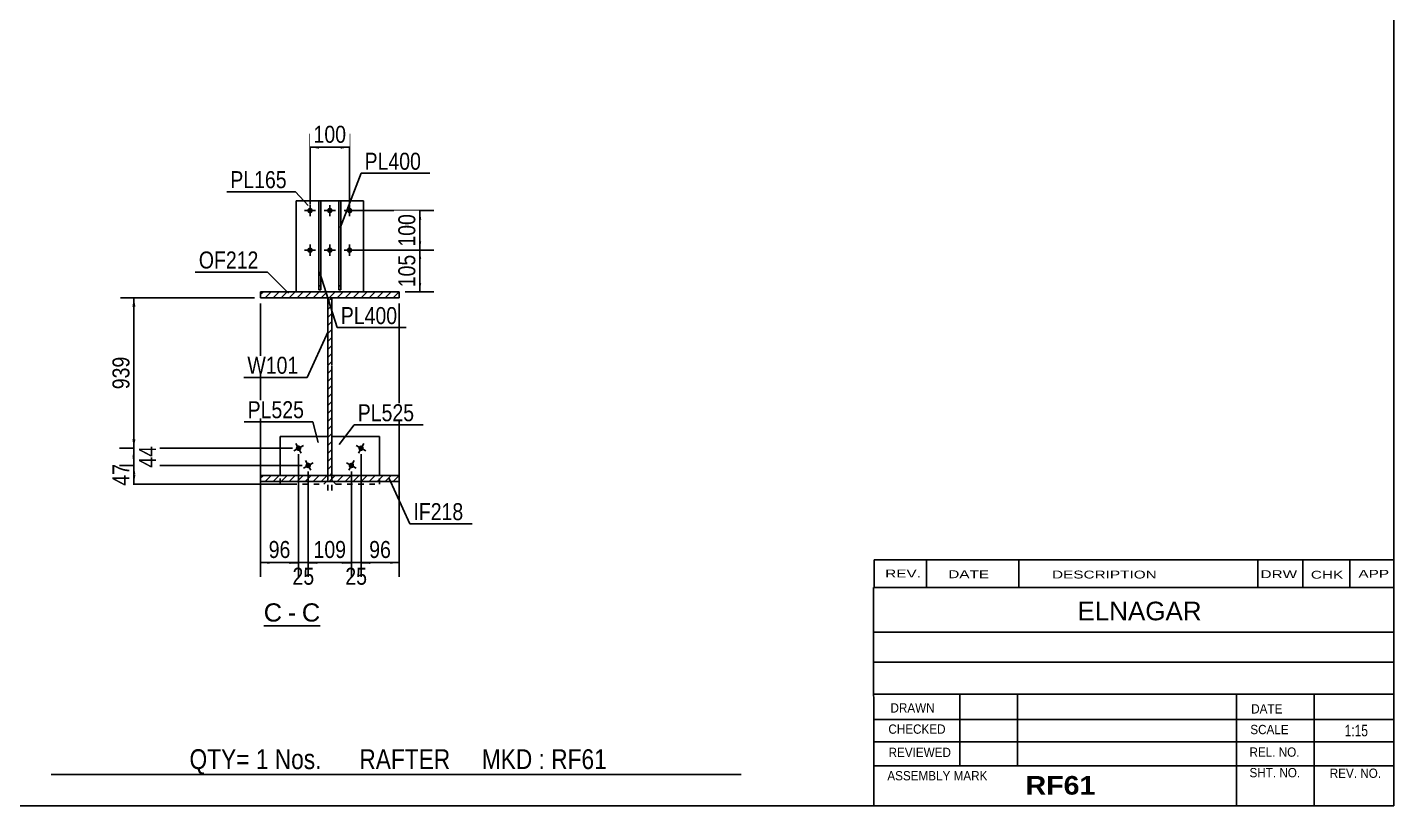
# Model space of a CAD drawing. Header units: millimetres. Extents: x -343 to 60, y -188 to 89.
# Drawn here: x -170.3 to 59.8, y -188.1 to -57 of the extents above; entities that cross this region are included whole.
import ezdxf

# ---------------------------------------------------------------- set-up
doc = ezdxf.new("R2010")
doc.units = ezdxf.units.MM
doc.linetypes.add('DXK_LINE_DOT1', pattern=[1.8814, 0.9407, -0.9407])
doc.styles.add('Arial', font='ARIAL.TTF', dxfattribs={"height": 0.2})
doc.styles.add('Arial Bold', font='ARIALBD.TTF', dxfattribs={"height": 0.2})
doc.styles.add('Arial Narrow', font='ARIALN.TTF', dxfattribs={"height": 0.2})

# ---------------------------------------------------------------- blocks, each defined once
blk = doc.blocks.new('Unknown-623466579-1210')
at = {"color": 5, "linetype": 'Continuous'}
for p, q in [((59.85, -188.08), (59.85, 88.92)), ((-340.15, -188.08), (59.85, -188.08))]:
    blk.add_line(p, q, dxfattribs=at)
blk = doc.blocks.new('Unknown-623466579-14 - 1527')
at = {"color": 7, "linetype": 'Continuous'}
blk.add_line((-130.48, -157.82), (-120.98, -157.82), dxfattribs=at)
at = {"color": 0, "linetype": 'Continuous'}
blk.add_wipeout([(-127.4, -157.07), (-127.4, -153.87), (-130.48, -153.87), (-130.48, -157.07)], dxfattribs=at)
blk.add_wipeout([(-125.02, -157.07), (-125.02, -153.87), (-126.44, -153.87), (-126.44, -157.07)], dxfattribs=at)
at = {"color": 96, "linetype": 'Continuous', "style": 'Arial'}
blk.add_text('C', height=3.06, dxfattribs=at).set_placement((-130.48, -157.07))
at = {"color": 0, "linetype": 'Continuous'}
blk.add_wipeout([(-120.98, -157.07), (-120.98, -153.87), (-124.06, -153.87), (-124.06, -157.07)], dxfattribs=at)
at = {"color": 96, "linetype": 'Continuous', "style": 'Arial'}
for s, p in [('C', (-124.06, -157.07)), ('-', (-126.44, -157.07))]:
    blk.add_text(s, height=3.06, dxfattribs=at).set_placement(p)
blk = doc.blocks.new('Part-623466579-6927 - 1527')
at = {"color": 2, "linetype": 'Continuous'}
for p, q in [((-119.7, -125.92), (-127.7, -125.92)), ((-127.7, -132.46), (-127.7, -125.92)), ((-119.7, -132.46), (-119.7, -125.92))]:
    blk.add_line(p, q, dxfattribs=at)
at = {"color": 7, "linetype": 'DXK_LINE_DOT1'}
for p, q in [((-119.7, -125.92), (-127.7, -125.92)), ((-127.7, -133.92), (-127.7, -132.46)), ((-120.37, -133.92), (-119.7, -133.26)), ((-119.7, -133.26), (-119.7, -132.46)), ((-127.7, -133.92), (-120.37, -133.92)), ((-120.37, -133.92), (-120.37, -133.92))]:
    blk.add_line(p, q, dxfattribs=at)
blk = doc.blocks.new('Part-623466579-1556 - 1527')
at = {"color": 2, "linetype": 'Continuous'}
for p, q in [((-125.01, -101.54), (-125.01, -86.2)), ((-125.01, -86.2), (-113.68, -86.2)), ((-113.68, -86.2), (-113.68, -101.54))]:
    blk.add_line(p, q, dxfattribs=at)
at = {"color": 7, "linetype": 'DXK_LINE_DOT1'}
for p, q in [((-125.01, -86.2), (-113.68, -86.2)), ((-125.01, -101.54), (-125.01, -101.54)), ((-125.01, -101.54), (-125.01, -101.54)), ((-125.01, -101.54), (-113.68, -101.54)), ((-113.68, -101.54), (-113.68, -101.54)), ((-113.68, -101.54), (-113.68, -101.54))]:
    blk.add_line(p, q, dxfattribs=at)
blk = doc.blocks.new('Bolt-623466579-1622 - 1527')
at = {"linetype": 'Continuous'}
for points in [[(-122.21, -87.87), (-122.23, -87.97), (-122.26, -88.06), (-122.3, -88.14), (-122.37, -88.22), (-122.45, -88.27), (-122.54, -88.31), (-122.63, -88.33), (-122.73, -88.33), (-122.83, -88.31), (-122.91, -88.27), (-122.99, -88.22), (-123.06, -88.14), (-123.11, -88.06), (-123.14, -87.97), (-123.15, -87.87), (-123.14, -87.77), (-123.11, -87.68), (-123.06, -87.59), (-122.99, -87.52), (-122.91, -87.46), (-122.83, -87.42), (-122.73, -87.4), (-122.63, -87.4), (-122.54, -87.42), (-122.45, -87.46), (-122.37, -87.52), (-122.3, -87.59), (-122.26, -87.68), (-122.23, -87.77)], [(-118.88, -87.87), (-118.89, -87.97), (-118.92, -88.06), (-118.97, -88.14), (-119.04, -88.22), (-119.11, -88.27), (-119.2, -88.31), (-119.3, -88.33), (-119.4, -88.33), (-119.49, -88.31), (-119.58, -88.27), (-119.66, -88.22), (-119.73, -88.14), (-119.77, -88.06), (-119.8, -87.97), (-119.81, -87.87), (-119.8, -87.77), (-119.77, -87.68), (-119.73, -87.59), (-119.66, -87.52), (-119.58, -87.46), (-119.49, -87.42), (-119.4, -87.4), (-119.3, -87.4), (-119.2, -87.42), (-119.11, -87.46), (-119.04, -87.52), (-118.97, -87.59), (-118.92, -87.68), (-118.89, -87.77)], [(-115.55, -87.87), (-115.56, -87.97), (-115.59, -88.06), (-115.64, -88.14), (-115.7, -88.22), (-115.78, -88.27), (-115.87, -88.31), (-115.97, -88.33), (-116.06, -88.33), (-116.16, -88.31), (-116.25, -88.27), (-116.33, -88.22), (-116.39, -88.14), (-116.44, -88.06), (-116.47, -87.97), (-116.48, -87.87), (-116.47, -87.77), (-116.44, -87.68), (-116.39, -87.59), (-116.33, -87.52), (-116.25, -87.46), (-116.16, -87.42), (-116.06, -87.4), (-115.97, -87.4), (-115.87, -87.42), (-115.78, -87.46), (-115.7, -87.52), (-115.64, -87.59), (-115.59, -87.68), (-115.56, -87.77)], [(-122.21, -94.54), (-122.23, -94.63), (-122.26, -94.72), (-122.3, -94.81), (-122.37, -94.88), (-122.45, -94.94), (-122.54, -94.98), (-122.63, -95), (-122.73, -95), (-122.83, -94.98), (-122.91, -94.94), (-122.99, -94.88), (-123.06, -94.81), (-123.11, -94.72), (-123.14, -94.63), (-123.15, -94.54), (-123.14, -94.44), (-123.11, -94.35), (-123.06, -94.26), (-122.99, -94.19), (-122.91, -94.13), (-122.83, -94.09), (-122.73, -94.07), (-122.63, -94.07), (-122.54, -94.09), (-122.45, -94.13), (-122.37, -94.19), (-122.3, -94.26), (-122.26, -94.35), (-122.23, -94.44)], [(-118.88, -94.54), (-118.89, -94.63), (-118.92, -94.72), (-118.97, -94.81), (-119.04, -94.88), (-119.11, -94.94), (-119.2, -94.98), (-119.3, -95), (-119.4, -95), (-119.49, -94.98), (-119.58, -94.94), (-119.66, -94.88), (-119.73, -94.81), (-119.77, -94.72), (-119.8, -94.63), (-119.81, -94.54), (-119.8, -94.44), (-119.77, -94.35), (-119.73, -94.26), (-119.66, -94.19), (-119.58, -94.13), (-119.49, -94.09), (-119.4, -94.07), (-119.3, -94.07), (-119.2, -94.09), (-119.11, -94.13), (-119.04, -94.19), (-118.97, -94.26), (-118.92, -94.35), (-118.89, -94.44)], [(-115.55, -94.54), (-115.56, -94.63), (-115.59, -94.72), (-115.64, -94.81), (-115.7, -94.88), (-115.78, -94.94), (-115.87, -94.98), (-115.97, -95), (-116.06, -95), (-116.16, -94.98), (-116.25, -94.94), (-116.33, -94.88), (-116.39, -94.81), (-116.44, -94.72), (-116.47, -94.63), (-116.48, -94.54), (-116.47, -94.44), (-116.44, -94.35), (-116.39, -94.26), (-116.33, -94.19), (-116.25, -94.13), (-116.16, -94.09), (-116.06, -94.07), (-115.97, -94.07), (-115.87, -94.09), (-115.78, -94.13), (-115.7, -94.19), (-115.64, -94.26), (-115.59, -94.35), (-115.56, -94.44)]]:
    blk.add_hatch(color=3, dxfattribs=at).paths.add_polyline_path(points)
at = {"color": 3, "linetype": 'Continuous'}
for p, q in [((-122.68, -86.94), (-122.68, -88.8)), ((-119.35, -86.94), (-119.35, -88.8)), ((-116.01, -86.94), (-116.01, -88.8)), ((-123.61, -87.87), (-121.75, -87.87)), ((-120.28, -87.87), (-118.41, -87.87)), ((-116.95, -87.87), (-115.08, -87.87)), ((-122.68, -93.6), (-122.68, -95.47)), ((-119.35, -93.6), (-119.35, -95.47)), ((-116.01, -93.6), (-116.01, -95.47)), ((-123.61, -94.54), (-121.75, -94.54)), ((-120.28, -94.54), (-118.41, -94.54)), ((-116.95, -94.54), (-115.08, -94.54))]:
    blk.add_line(p, q, dxfattribs=at)
blk = doc.blocks.new('Part-623466579-1582 - 1527')
at = {"color": 2, "linetype": 'Continuous'}
for p, q in [((-117.85, -86.2), (-117.85, -101.2)), ((-117.85, -86.2), (-117.51, -86.2)), ((-117.51, -86.2), (-117.51, -101.2)), ((-117.85, -101.2), (-117.51, -101.2)), ((-117.85, -101.2), (-117.51, -101.2))]:
    blk.add_line(p, q, dxfattribs=at)
at = {"color": 7, "linetype": 'DXK_LINE_DOT1'}
for p, q in [((-117.85, -100.54), (-117.51, -100.54)), ((-117.85, -101.2), (-117.85, -101.2)), ((-117.51, -101.2), (-117.51, -101.2))]:
    blk.add_line(p, q, dxfattribs=at)
blk = doc.blocks.new('Part-623466579-1587 - 1527')
at = {"color": 2, "linetype": 'Continuous'}
for p, q in [((-110.99, -125.92), (-118.99, -125.92)), ((-118.99, -132.46), (-118.99, -125.92)), ((-110.99, -132.46), (-110.99, -125.92))]:
    blk.add_line(p, q, dxfattribs=at)
at = {"color": 7, "linetype": 'DXK_LINE_DOT1'}
for p, q in [((-110.99, -125.92), (-118.99, -125.92)), ((-118.99, -133.26), (-118.99, -132.46)), ((-118.99, -133.26), (-118.33, -133.92)), ((-110.99, -133.92), (-110.99, -132.46)), ((-118.33, -133.92), (-110.99, -133.92)), ((-118.33, -133.92), (-118.33, -133.92))]:
    blk.add_line(p, q, dxfattribs=at)
blk = doc.blocks.new('Part-623466579-6934 - 1527')
at = {"color": 2, "linetype": 'Continuous'}
for p, q in [((-121.18, -86.2), (-121.18, -101.2)), ((-121.18, -86.2), (-120.85, -86.2)), ((-120.85, -86.2), (-120.85, -101.2)), ((-121.18, -101.2), (-120.85, -101.2)), ((-121.18, -101.2), (-120.85, -101.2))]:
    blk.add_line(p, q, dxfattribs=at)
at = {"color": 7, "linetype": 'DXK_LINE_DOT1'}
for p, q in [((-121.18, -100.54), (-120.85, -100.54)), ((-121.18, -101.2), (-121.18, -101.2)), ((-120.85, -101.2), (-120.85, -101.2))]:
    blk.add_line(p, q, dxfattribs=at)
blk = doc.blocks.new('Part-623466579-1629 - 1527')
at = {"linetype": 'Continuous'}
h = blk.add_hatch(dxfattribs=at)
h.set_pattern_fill('', scale=0.3, style=0, pattern_type=0)
h.set_pattern_definition([(45, (-107.6815, -101.5358), (-0.67352, 0.67352), [])])
h.paths.add_polyline_path([(-107.68, -102.54), (-107.68, -101.54), (-131.01, -101.54), (-131.01, -102.54)])
at = {"color": 2, "linetype": 'Continuous'}
for p, q in [((-131.01, -102.54), (-131.01, -101.54)), ((-131.01, -101.54), (-107.68, -101.54)), ((-107.68, -102.54), (-131.01, -102.54)), ((-107.68, -101.54), (-107.68, -102.54))]:
    blk.add_line(p, q, dxfattribs=at)
blk = doc.blocks.new('Part-623466579-1635 - 1527')
at = {"linetype": 'Continuous'}
h = blk.add_hatch(dxfattribs=at)
h.set_pattern_fill('', scale=0.3, style=0, pattern_type=0)
h.set_pattern_definition([(45, (-119.0148, -102.5358), (-0.67352, 0.67352), [])])
h.paths.add_polyline_path([(-119.01, -132.46), (-119.01, -102.54), (-119.68, -102.54), (-119.68, -132.46)])
at = {"color": 2, "linetype": 'Continuous'}
for p, q in [((-119.68, -113.87), (-119.68, -102.54)), ((-119.68, -102.54), (-119.01, -102.54)), ((-119.01, -102.54), (-119.01, -113.87)), ((-119.68, -132.46), (-119.68, -113.97)), ((-119.01, -113.97), (-119.01, -132.46)), ((-119.01, -132.46), (-119.68, -132.46))]:
    blk.add_line(p, q, dxfattribs=at)
at = {"color": 7, "linetype": 'DXK_LINE_DOT1'}
for p, q in [((-119.68, -134.99), (-119.68, -132.46)), ((-119.01, -134.99), (-119.01, -132.46))]:
    blk.add_line(p, q, dxfattribs=at)
blk = doc.blocks.new('Part-623466579-1658 - 1527')
at = {"linetype": 'Continuous'}
h = blk.add_hatch(dxfattribs=at)
h.set_pattern_fill('', scale=0.3, style=0, pattern_type=0)
h.set_pattern_definition([(45, (-107.6815, -132.4565), (-0.67352, 0.67352), [])])
h.paths.add_polyline_path([(-107.68, -133.47), (-107.68, -132.46), (-131.01, -132.46), (-131.01, -133.47)])
at = {"color": 7, "linetype": 'DXK_LINE_DOT1'}
for p, q in [((-131.01, -133.47), (-131.01, -132.46)), ((-107.68, -133.47), (-107.68, -132.46))]:
    blk.add_line(p, q, dxfattribs=at)
at = {"color": 2, "linetype": 'Continuous'}
for p, q in [((-131.01, -133.47), (-131.01, -132.46)), ((-131.01, -132.46), (-107.68, -132.46)), ((-131.01, -136), (-131.01, -133.47)), ((-107.68, -133.47), (-131.01, -133.47)), ((-107.68, -132.46), (-107.68, -133.47)), ((-107.68, -136), (-107.68, -133.47))]:
    blk.add_line(p, q, dxfattribs=at)
blk = doc.blocks.new('Bolt-623466579-6942 - 1527')
at = {"linetype": 'Continuous'}
for points in [[(-113.67, -128.12), (-113.73, -128.19), (-113.8, -128.26), (-113.89, -128.31), (-113.98, -128.34), (-114.07, -128.35), (-114.17, -128.34), (-114.26, -128.31), (-114.35, -128.27), (-114.42, -128.2), (-114.48, -128.12), (-114.52, -128.04), (-114.54, -127.94), (-114.54, -127.84), (-114.53, -127.75), (-114.49, -127.66), (-114.43, -127.58), (-114.36, -127.51), (-114.27, -127.46), (-114.18, -127.43), (-114.08, -127.42), (-113.99, -127.43), (-113.89, -127.46), (-113.81, -127.51), (-113.74, -127.57), (-113.68, -127.65), (-113.64, -127.74), (-113.62, -127.83), (-113.62, -127.93), (-113.63, -128.03)], [(-115.31, -131.02), (-115.36, -131.1), (-115.44, -131.17), (-115.52, -131.22), (-115.61, -131.25), (-115.71, -131.26), (-115.81, -131.25), (-115.9, -131.22), (-115.98, -131.17), (-116.06, -131.11), (-116.12, -131.03), (-116.16, -130.94), (-116.18, -130.84), (-116.18, -130.75), (-116.16, -130.65), (-116.12, -130.56), (-116.07, -130.48), (-115.99, -130.42), (-115.91, -130.37), (-115.82, -130.34), (-115.72, -130.32), (-115.62, -130.33), (-115.53, -130.36), (-115.44, -130.41), (-115.37, -130.47), (-115.31, -130.55), (-115.27, -130.64), (-115.25, -130.74), (-115.25, -130.83), (-115.27, -130.93)]]:
    blk.add_hatch(color=3, dxfattribs=at).paths.add_polyline_path(points)
at = {"color": 3, "linetype": 'Continuous'}
for p, q in [((-114.89, -127.43), (-113.27, -128.34)), ((-113.62, -127.07), (-114.54, -128.7)), ((-116.53, -130.33), (-114.9, -131.25)), ((-115.26, -129.98), (-116.17, -131.6))]:
    blk.add_line(p, q, dxfattribs=at)
blk = doc.blocks.new('Bolt-623466579-6951 - 1527')
at = {"linetype": 'Continuous'}
for points in [[(-124.21, -127.66), (-124.17, -127.75), (-124.15, -127.84), (-124.15, -127.94), (-124.17, -128.04), (-124.22, -128.12), (-124.27, -128.2), (-124.35, -128.27), (-124.43, -128.31), (-124.52, -128.34), (-124.62, -128.35), (-124.72, -128.34), (-124.81, -128.31), (-124.89, -128.26), (-124.97, -128.19), (-125.02, -128.12), (-125.06, -128.03), (-125.08, -127.93), (-125.08, -127.83), (-125.06, -127.74), (-125.02, -127.65), (-124.96, -127.57), (-124.89, -127.51), (-124.8, -127.46), (-124.71, -127.43), (-124.61, -127.42), (-124.51, -127.43), (-124.42, -127.46), (-124.34, -127.51), (-124.27, -127.58)], [(-122.57, -130.56), (-122.54, -130.65), (-122.52, -130.75), (-122.52, -130.84), (-122.54, -130.94), (-122.58, -131.03), (-122.64, -131.11), (-122.71, -131.17), (-122.8, -131.22), (-122.89, -131.25), (-122.99, -131.26), (-123.08, -131.25), (-123.18, -131.22), (-123.26, -131.17), (-123.33, -131.1), (-123.39, -131.02), (-123.43, -130.93), (-123.45, -130.83), (-123.45, -130.74), (-123.42, -130.64), (-123.38, -130.55), (-123.32, -130.47), (-123.25, -130.41), (-123.17, -130.36), (-123.07, -130.33), (-122.98, -130.32), (-122.88, -130.34), (-122.79, -130.37), (-122.7, -130.42), (-122.63, -130.48)]]:
    blk.add_hatch(color=3, dxfattribs=at).paths.add_polyline_path(points)
at = {"color": 3, "linetype": 'Continuous'}
for p, q in [((-125.43, -128.34), (-123.8, -127.43)), ((-125.07, -127.07), (-124.16, -128.7)), ((-123.79, -131.25), (-122.17, -130.33)), ((-123.44, -129.98), (-122.52, -131.6))]:
    blk.add_line(p, q, dxfattribs=at)
blk = doc.blocks.new('StraightDimension-623466579-8988 - 1527')
at = {"linetype": 'Continuous'}
for points in [[(-126.12, -146.87), (-124.62, -147.12), (-126.12, -147.37)], [(-121.48, -147.37), (-122.98, -147.12), (-121.48, -146.87)]]:
    blk.add_hatch(color=7, dxfattribs=at).paths.add_polyline_path(points)
at = {"color": 7, "linetype": 'Continuous'}
for p, q in [((-124.62, -128.89), (-124.62, -149.37)), ((-122.98, -131.79), (-122.98, -149.37)), ((-124.62, -147.12), (-122.98, -147.12))]:
    blk.add_line(p, q, dxfattribs=at)
at = {"color": 0}
blk.add_wipeout([(-121.37, -151.47), (-121.37, -147.27), (-126.23, -147.27), (-126.23, -151.47)], dxfattribs=at)
at = {"color": 3, "style": 'Arial Narrow'}
blk.add_text('25', height=2.863, dxfattribs=at).set_placement((-125.63, -150.87))
blk = doc.blocks.new('StraightDimension-623466579-9038 - 1527')
at = {"linetype": 'Continuous'}
for points in [[(-152.6, -132.29), (-152.35, -130.79), (-152.1, -132.29)], [(-152.1, -132.42), (-152.35, -133.92), (-152.6, -132.42)]]:
    blk.add_hatch(color=7, dxfattribs=at).paths.add_polyline_path(points)
at = {"color": 7, "linetype": 'Continuous'}
for p, q in [((-123.98, -130.79), (-154.6, -130.79)), ((-152.35, -133.92), (-152.35, -130.79)), ((-125.37, -133.92), (-154.6, -133.92))]:
    blk.add_line(p, q, dxfattribs=at)
at = {"color": 0}
blk.add_wipeout([(-152.5, -129.93), (-156.7, -129.93), (-156.7, -134.79), (-152.5, -134.79)], dxfattribs=at)
at = {"color": 3, "style": 'Arial Narrow'}
blk.add_text('47', height=2.863, rotation=90.0002, dxfattribs=at).set_placement((-153.1, -134.19))
blk = doc.blocks.new('StraightDimension-623466579-8986 - 1527')
at = {"linetype": 'Continuous'}
for points in [[(-117.21, -146.87), (-115.71, -147.12), (-117.21, -147.37)], [(-112.58, -147.37), (-114.08, -147.12), (-112.58, -146.87)]]:
    blk.add_hatch(color=7, dxfattribs=at).paths.add_polyline_path(points)
at = {"color": 7, "linetype": 'Continuous'}
for p, q in [((-114.08, -128.89), (-114.08, -149.37)), ((-115.71, -131.79), (-115.71, -149.37)), ((-115.71, -147.12), (-114.08, -147.12))]:
    blk.add_line(p, q, dxfattribs=at)
at = {"color": 0}
blk.add_wipeout([(-112.47, -151.47), (-112.47, -147.27), (-117.33, -147.27), (-117.33, -151.47)], dxfattribs=at)
at = {"color": 3, "style": 'Arial Narrow'}
blk.add_text('25', height=2.863, dxfattribs=at).set_placement((-116.73, -150.87))
blk = doc.blocks.new('StraightDimension-623466579-9036 - 1527')
at = {"linetype": 'Continuous'}
for points in [[(-152.6, -104.04), (-152.35, -102.54), (-152.1, -104.04)], [(-152.1, -126.39), (-152.35, -127.89), (-152.6, -126.39)]]:
    blk.add_hatch(color=7, dxfattribs=at).paths.add_polyline_path(points)
at = {"color": 7, "linetype": 'Continuous'}
for p, q in [((-132.01, -102.54), (-154.6, -102.54)), ((-152.35, -127.89), (-152.35, -102.54)), ((-125.62, -127.89), (-154.6, -127.89))]:
    blk.add_line(p, q, dxfattribs=at)
at = {"color": 0}
blk.add_wipeout([(-152.5, -111.87), (-156.7, -111.87), (-156.7, -118.55), (-152.5, -118.55)], dxfattribs=at)
at = {"color": 3, "style": 'Arial Narrow'}
blk.add_text('939', height=2.863, rotation=90.0002, dxfattribs=at).set_placement((-153.1, -117.95))
blk = doc.blocks.new('StraightDimension-623466579-1736 - 1527')
at = {"linetype": 'Continuous'}
for points in [[(-104.45, -89.37), (-104.2, -87.87), (-103.95, -89.37)], [(-103.95, -93.04), (-104.2, -94.54), (-104.45, -93.04)]]:
    blk.add_hatch(color=7, dxfattribs=at).paths.add_polyline_path(points)
at = {"color": 7, "linetype": 'Continuous'}
for p, q in [((-115.01, -87.87), (-101.8, -87.87)), ((-104.2, -94.54), (-104.2, -87.87)), ((-115.01, -94.54), (-101.8, -94.54))]:
    blk.add_line(p, q, dxfattribs=at)
at = {"color": 0}
blk.add_wipeout([(-104.35, -87.86), (-108.55, -87.86), (-108.55, -94.54), (-104.35, -94.54)], dxfattribs=at)
at = {"color": 3, "style": 'Arial Narrow'}
blk.add_text('100', height=2.863, rotation=90.0002, dxfattribs=at).set_placement((-104.95, -93.94))
blk = doc.blocks.new('StraightDimension-623466579-1725 - 1527')
at = {"linetype": 'Continuous'}
for points in [[(-121.18, -77.45), (-122.68, -77.2), (-121.18, -76.95)], [(-117.51, -76.95), (-116.01, -77.2), (-117.51, -77.45)]]:
    blk.add_hatch(color=7, dxfattribs=at).paths.add_polyline_path(points)
at = {"color": 7, "linetype": 'Continuous'}
for p, q in [((-122.68, -86.87), (-122.68, -74.95)), ((-116.01, -86.87), (-116.01, -74.95)), ((-122.68, -77.2), (-116.01, -77.2))]:
    blk.add_line(p, q, dxfattribs=at)
at = {"color": 0}
blk.add_wipeout([(-116.01, -77.05), (-116.01, -72.85), (-122.69, -72.85), (-122.69, -77.05)], dxfattribs=at)
at = {"color": 3, "style": 'Arial Narrow'}
blk.add_text('100', height=2.863, dxfattribs=at).set_placement((-122.09, -76.45))
blk = doc.blocks.new('StraightDimension-623466579-1746 - 1527')
at = {"linetype": 'Continuous'}
for points in [[(-104.45, -96.04), (-104.2, -94.54), (-103.95, -96.04)], [(-103.95, -100.04), (-104.2, -101.54), (-104.45, -100.04)]]:
    blk.add_hatch(color=7, dxfattribs=at).paths.add_polyline_path(points)
at = {"color": 7, "linetype": 'Continuous'}
for p, q in [((-115.01, -94.54), (-101.8, -94.54)), ((-104.2, -101.54), (-104.2, -94.54)), ((-106.68, -101.54), (-101.8, -101.54))]:
    blk.add_line(p, q, dxfattribs=at)
at = {"color": 0}
blk.add_wipeout([(-104.35, -94.69), (-108.55, -94.69), (-108.55, -101.38), (-104.35, -101.38)], dxfattribs=at)
at = {"color": 3, "style": 'Arial Narrow'}
blk.add_text('105', height=2.863, rotation=90.0002, dxfattribs=at).set_placement((-104.95, -100.78))
blk = doc.blocks.new('StraightDimension-623466579-8985 - 1527')
at = {"linetype": 'Continuous'}
for points in [[(-112.58, -147.37), (-114.08, -147.12), (-112.58, -146.87)], [(-109.18, -146.87), (-107.68, -147.12), (-109.18, -147.37)]]:
    blk.add_hatch(color=7, dxfattribs=at).paths.add_polyline_path(points)
at = {"color": 7, "linetype": 'Continuous'}
for p, q in [((-107.68, -103.54), (-107.68, -149.52)), ((-114.08, -128.89), (-114.08, -149.52)), ((-114.08, -147.12), (-107.68, -147.12))]:
    blk.add_line(p, q, dxfattribs=at)
at = {"color": 0}
blk.add_wipeout([(-108.45, -146.97), (-108.45, -142.77), (-113.31, -142.77), (-113.31, -146.97)], dxfattribs=at)
at = {"color": 3, "style": 'Arial Narrow'}
blk.add_text('96', height=2.863, dxfattribs=at).set_placement((-112.71, -146.37))
blk = doc.blocks.new('StraightDimension-623466579-8987 - 1527')
at = {"linetype": 'Continuous'}
for points in [[(-121.48, -147.37), (-122.98, -147.12), (-121.48, -146.87)], [(-117.21, -146.87), (-115.71, -147.12), (-117.21, -147.37)]]:
    blk.add_hatch(color=7, dxfattribs=at).paths.add_polyline_path(points)
at = {"color": 7, "linetype": 'Continuous'}
for p, q in [((-122.98, -131.79), (-122.98, -149.52)), ((-115.71, -131.79), (-115.71, -149.52)), ((-122.98, -147.12), (-115.71, -147.12))]:
    blk.add_line(p, q, dxfattribs=at)
at = {"color": 0}
blk.add_wipeout([(-116.01, -146.97), (-116.01, -142.77), (-122.69, -142.77), (-122.69, -146.97)], dxfattribs=at)
at = {"color": 3, "style": 'Arial Narrow'}
blk.add_text('109', height=2.863, dxfattribs=at).set_placement((-122.09, -146.37))
blk = doc.blocks.new('StraightDimension-623466579-8989 - 1527')
at = {"linetype": 'Continuous'}
for points in [[(-129.51, -147.37), (-131.01, -147.12), (-129.51, -146.87)], [(-126.12, -146.87), (-124.62, -147.12), (-126.12, -147.37)]]:
    blk.add_hatch(color=7, dxfattribs=at).paths.add_polyline_path(points)
at = {"color": 7, "linetype": 'Continuous'}
for p, q in [((-131.01, -103.54), (-131.01, -149.52)), ((-124.62, -128.89), (-124.62, -149.52)), ((-131.01, -147.12), (-124.62, -147.12))]:
    blk.add_line(p, q, dxfattribs=at)
at = {"color": 0}
blk.add_wipeout([(-125.39, -146.97), (-125.39, -142.77), (-130.24, -142.77), (-130.24, -146.97)], dxfattribs=at)
at = {"color": 3, "style": 'Arial Narrow'}
blk.add_text('96', height=2.863, dxfattribs=at).set_placement((-129.64, -146.37))
blk = doc.blocks.new('StraightDimension-623466579-9037 - 1527')
at = {"linetype": 'Continuous'}
for points in [[(-152.6, -129.39), (-152.35, -127.89), (-152.1, -129.39)], [(-152.1, -129.29), (-152.35, -130.79), (-152.6, -129.29)]]:
    blk.add_hatch(color=7, dxfattribs=at).paths.add_polyline_path(points)
at = {"color": 7, "linetype": 'Continuous'}
for p, q in [((-125.62, -127.89), (-154.75, -127.89)), ((-152.35, -130.79), (-152.35, -127.89)), ((-123.98, -130.79), (-154.75, -130.79))]:
    blk.add_line(p, q, dxfattribs=at)
at = {"color": 0}
blk.add_wipeout([(-148, -126.91), (-152.2, -126.91), (-152.2, -131.77), (-148, -131.77)], dxfattribs=at)
at = {"color": 3, "style": 'Arial Narrow'}
blk.add_text('44', height=2.863, rotation=90.0002, dxfattribs=at).set_placement((-148.6, -131.17))
blk = doc.blocks.new('CBS_CALLOFF-623466579-11383')
at = {"color": 7, "linetype": 'Continuous'}
blk.add_line((-166.27, -182.81), (-50.04, -182.83), dxfattribs=at)
at = {"color": 3, "linetype": 'Continuous', "style": 'Arial Narrow'}
blk.add_text('QTY= 1 Nos.      RAFTER     MKD : RF61', height=3.3405, dxfattribs=at).set_placement((-142.98, -181.92))
blk = doc.blocks.new('CBS_NAME_BLOG-623466579-11384')
at = {"color": 7, "linetype": 'Continuous'}
for p, q in [((-27.74, -188.04), (-27.75, -151.33)), ((-27.74, -151.33), (59.77, -151.33)), ((-27.74, -158.86), (59.78, -158.86)), ((-27.67, -163.92), (59.85, -163.92)), ((-27.74, -169.29), (59.77, -169.29)), ((-13.22, -181.4), (-13.22, -169.3)), ((-3.54, -181.37), (-3.54, -169.3)), ((33.38, -188.04), (33.38, -169.31)), ((46.43, -188.04), (46.43, -169.29)), ((-27.74, -173.59), (59.85, -173.57)), ((-27.74, -177.34), (59.77, -177.34)), ((-27.74, -181.38), (59.77, -181.38)), ((-27.74, -188.08), (59.85, -188.08))]:
    blk.add_line(p, q, dxfattribs=at)
at = {"color": 3, "linetype": 'Continuous', "style": 'Arial'}
blk.add_text('ELNAGAR', height=3.133, dxfattribs=at).set_placement((6.58, -156.86))
at = {"color": 3, "linetype": 'Continuous'}
for s, height, style, width, p in [('DRAWN', 1.566, 'Arial', 0.9, (-24.91, -172.4)), ('DATE', 1.566, 'Arial', 0.9, (35.85, -172.56)), ('CHECKED', 1.566, 'Arial', 0.9, (-25.26, -175.97)), ('SCALE', 1.566, 'Arial', 0.9, (35.7, -176.04)), ('1:15', 1.957, 'Arial Narrow', 0.9, (51.59, -176.4)), ('REVIEWED', 1.566, 'Arial', 0.9, (-25.23, -179.89)), ('REL. NO.', 1.566, 'Arial', 0.9, (35.56, -179.84)), ('SHT. NO.', 1.566, 'Arial', 0.9, (35.56, -183.3)), ('REV. NO.', 1.566, 'Arial', 0.9, (49.08, -183.4)), ('ASSEMBLY MARK', 1.5663, 'Arial', 0.9, (-25.44, -183.82)), ('RF61', 3.131, 'Arial Bold', 1.1, (-2.16, -186.22))]:
    blk.add_text(s, height=height, dxfattribs=dict(at, style=style, width=width)).set_placement(p)
blk = doc.blocks.new('CBS_REVISION-623466579-11385')
at = {"color": 7, "linetype": 'Continuous'}
for p, q in [((-27.66, -146.7), (59.84, -146.7)), ((-27.66, -146.7), (-27.66, -151.33)), ((-18.86, -146.7), (-18.86, -151.33)), ((-3.27, -146.7), (-3.27, -151.27)), ((36.99, -146.7), (36.99, -151.33)), ((44.53, -146.7), (44.53, -151.33)), ((52.48, -146.7), (52.48, -151.33)), ((-27.66, -151.33), (59.84, -151.33))]:
    blk.add_line(p, q, dxfattribs=at)
at = {"color": 7, "style": 'Arial Narrow', "width": 1.7}
for s, height, p in [('REV.', 1.326, (-25.8, -149.65)), ('DATE', 1.326, (-15.18, -149.77)), ('DESCRIPTION', 1.3257, (2.3, -149.82)), ('DRW', 1.326, (37.42, -149.76)), ('CHK', 1.326, (45.9, -149.85)), ('APP', 1.326, (53.91, -149.7))]:
    blk.add_text(s, height=height, dxfattribs=at).set_placement(p)
blk = doc.blocks.new('Mark-623466579-1552 - 1527')
at = {"color": 7, "linetype": 'Continuous'}
blk.add_line((-122.98, -87.02), (-125.1, -84.69), dxfattribs=at)
at = {"color": 0}
blk.add_wipeout([(-126.6, -84.09), (-126.6, -81.09), (-136.11, -81.09), (-136.11, -84.09)], dxfattribs=at)
blk.add_wipeout([(-126.6, -84.09), (-126.6, -81.09), (-136.11, -81.09), (-136.11, -84.09)], dxfattribs=at)
at = {"color": 7, "linetype": 'Continuous'}
blk.add_line((-136.71, -84.69), (-125.1, -84.69), dxfattribs=at)
at = {"color": 3, "style": 'Arial Narrow'}
blk.add_text('PL165', height=2.863, dxfattribs=at).set_placement((-136.11, -84.09))
blk = doc.blocks.new('Mark-623466579-1578 - 1527')
at = {"color": 0}
blk.add_wipeout([(-103.99, -80.99), (-103.99, -77.99), (-113.49, -77.99), (-113.49, -80.99)], dxfattribs=at)
blk.add_wipeout([(-103.99, -80.99), (-103.99, -77.99), (-113.49, -77.99), (-113.49, -80.99)], dxfattribs=at)
at = {"color": 7, "linetype": 'Continuous'}
for p, q in [((-117.63, -90.78), (-114.09, -81.59)), ((-114.09, -81.59), (-102.49, -81.59))]:
    blk.add_line(p, q, dxfattribs=at)
at = {"color": 3, "style": 'Arial Narrow'}
blk.add_text('PL400', height=2.863, dxfattribs=at).set_placement((-113.49, -80.99))
blk = doc.blocks.new('Mark-623466579-1583 - 1527')
at = {"color": 0}
blk.add_wipeout([(-105.14, -123.34), (-105.14, -120.34), (-114.64, -120.34), (-114.64, -123.34)], dxfattribs=at)
blk.add_wipeout([(-105.14, -123.34), (-105.14, -120.34), (-114.64, -120.34), (-114.64, -123.34)], dxfattribs=at)
at = {"color": 7, "linetype": 'Continuous'}
for p, q in [((-117.75, -127.25), (-115.24, -123.94)), ((-115.24, -123.94), (-103.64, -123.94))]:
    blk.add_line(p, q, dxfattribs=at)
at = {"color": 3, "style": 'Arial Narrow'}
blk.add_text('PL525', height=2.863, dxfattribs=at).set_placement((-114.64, -123.34))
blk = doc.blocks.new('Mark-623466579-1625 - 1527')
at = {"color": 7, "linetype": 'Continuous'}
blk.add_line((-126.33, -101.76), (-129.86, -98.22), dxfattribs=at)
at = {"color": 0}
blk.add_wipeout([(-131.36, -97.62), (-131.36, -94.62), (-141.41, -94.62), (-141.41, -97.62)], dxfattribs=at)
blk.add_wipeout([(-131.36, -97.62), (-131.36, -94.62), (-141.41, -94.62), (-141.41, -97.62)], dxfattribs=at)
at = {"color": 7, "linetype": 'Continuous'}
blk.add_line((-142.01, -98.22), (-129.86, -98.22), dxfattribs=at)
at = {"color": 3, "style": 'Arial Narrow'}
blk.add_text('OF212', height=2.863, dxfattribs=at).set_placement((-141.41, -97.62))
blk = doc.blocks.new('Mark-623466579-1631 - 1527')
at = {"color": 7, "linetype": 'Continuous'}
blk.add_line((-119.61, -108.22), (-123.14, -115.95), dxfattribs=at)
at = {"color": 0}
blk.add_wipeout([(-124.64, -115.35), (-124.64, -112.35), (-133.23, -112.35), (-133.23, -115.35)], dxfattribs=at)
blk.add_wipeout([(-124.64, -115.35), (-124.64, -112.35), (-133.23, -112.35), (-133.23, -115.35)], dxfattribs=at)
at = {"color": 7, "linetype": 'Continuous'}
blk.add_line((-133.83, -115.95), (-123.14, -115.95), dxfattribs=at)
at = {"color": 3, "style": 'Arial Narrow'}
blk.add_text('W101', height=2.863, dxfattribs=at).set_placement((-133.23, -115.35))
blk = doc.blocks.new('Mark-623466579-1654 - 1527')
at = {"color": 0}
blk.add_wipeout([(-96.86, -140), (-96.86, -137), (-105.27, -137), (-105.27, -140)], dxfattribs=at)
blk.add_wipeout([(-96.86, -140), (-96.86, -137), (-105.27, -137), (-105.27, -140)], dxfattribs=at)
at = {"color": 7, "linetype": 'Continuous'}
for p, q in [((-109.4, -132.87), (-105.87, -140.6)), ((-105.87, -140.6), (-95.36, -140.6))]:
    blk.add_line(p, q, dxfattribs=at)
at = {"color": 3, "style": 'Arial Narrow'}
blk.add_text('IF218', height=2.863, dxfattribs=at).set_placement((-105.27, -140))
blk = doc.blocks.new('Mark-623466579-7048 - 1527')
at = {"color": 7, "linetype": 'Continuous'}
blk.add_line((-121.33, -126.9), (-122.18, -123.43), dxfattribs=at)
at = {"color": 0}
blk.add_wipeout([(-123.68, -122.83), (-123.68, -119.83), (-133.19, -119.83), (-133.19, -122.83)], dxfattribs=at)
blk.add_wipeout([(-123.68, -122.83), (-123.68, -119.83), (-133.19, -119.83), (-133.19, -122.83)], dxfattribs=at)
at = {"color": 7, "linetype": 'Continuous'}
blk.add_line((-133.79, -123.43), (-122.18, -123.43), dxfattribs=at)
at = {"color": 3, "style": 'Arial Narrow'}
blk.add_text('PL525', height=2.863, dxfattribs=at).set_placement((-133.19, -122.83))
blk = doc.blocks.new('Mark-623466579-7051 - 1527')
at = {"color": 0}
blk.add_wipeout([(-107.99, -106.98), (-107.99, -103.98), (-117.5, -103.98), (-117.5, -106.98)], dxfattribs=at)
blk.add_wipeout([(-107.99, -106.98), (-107.99, -103.98), (-117.5, -103.98), (-117.5, -106.98)], dxfattribs=at)
at = {"color": 7, "linetype": 'Continuous'}
for p, q in [((-121.1, -98.18), (-118.1, -107.58)), ((-118.1, -107.58), (-106.49, -107.58))]:
    blk.add_line(p, q, dxfattribs=at)
at = {"color": 3, "style": 'Arial Narrow'}
blk.add_text('PL400', height=2.863, dxfattribs=at).set_placement((-117.5, -106.98))

msp = doc.modelspace()

# ---------------------------------------------------------------- block references
for name in ['Unknown-623466579-1210', 'Part-623466579-1556 - 1527', 'Bolt-623466579-1622 - 1527', 'Part-623466579-6934 - 1527', 'Part-623466579-1582 - 1527', 'Part-623466579-1629 - 1527', 'Part-623466579-1635 - 1527', 'Part-623466579-6927 - 1527', 'Part-623466579-1587 - 1527', 'Bolt-623466579-6951 - 1527', 'Bolt-623466579-6942 - 1527', 'Part-623466579-1658 - 1527', 'CBS_REVISION-623466579-11385', 'CBS_NAME_BLOG-623466579-11384', 'CBS_CALLOFF-623466579-11383']:
    msp.add_blockref(name, (0, 0))

# ---------------------------------------------------------------- next in the draw order: block references
for name in ['StraightDimension-623466579-1736 - 1527', 'StraightDimension-623466579-8988 - 1527', 'StraightDimension-623466579-8986 - 1527', 'Unknown-623466579-14 - 1527']:
    msp.add_blockref(name, (0, 0))

# ---------------------------------------------------------------- next in the draw order: block references
for name in ['StraightDimension-623466579-1725 - 1527', 'StraightDimension-623466579-1746 - 1527', 'StraightDimension-623466579-9036 - 1527', 'StraightDimension-623466579-8985 - 1527', 'StraightDimension-623466579-9038 - 1527']:
    msp.add_blockref(name, (0, 0))

# ---------------------------------------------------------------- next in the draw order: block references
for name in ['Mark-623466579-1578 - 1527', 'Mark-623466579-1552 - 1527', 'Mark-623466579-1625 - 1527', 'StraightDimension-623466579-8989 - 1527', 'Mark-623466579-1583 - 1527', 'StraightDimension-623466579-8987 - 1527', 'Mark-623466579-1654 - 1527']:
    msp.add_blockref(name, (0, 0))

# ---------------------------------------------------------------- next in the draw order: block references
for name in ['Mark-623466579-1631 - 1527', 'StraightDimension-623466579-9037 - 1527']:
    msp.add_blockref(name, (0, 0))

# ---------------------------------------------------------------- next in the draw order: block references
for name in ['Mark-623466579-7051 - 1527', 'Mark-623466579-7048 - 1527']:
    msp.add_blockref(name, (0, 0))

doc.saveas('drawing.dxf')
